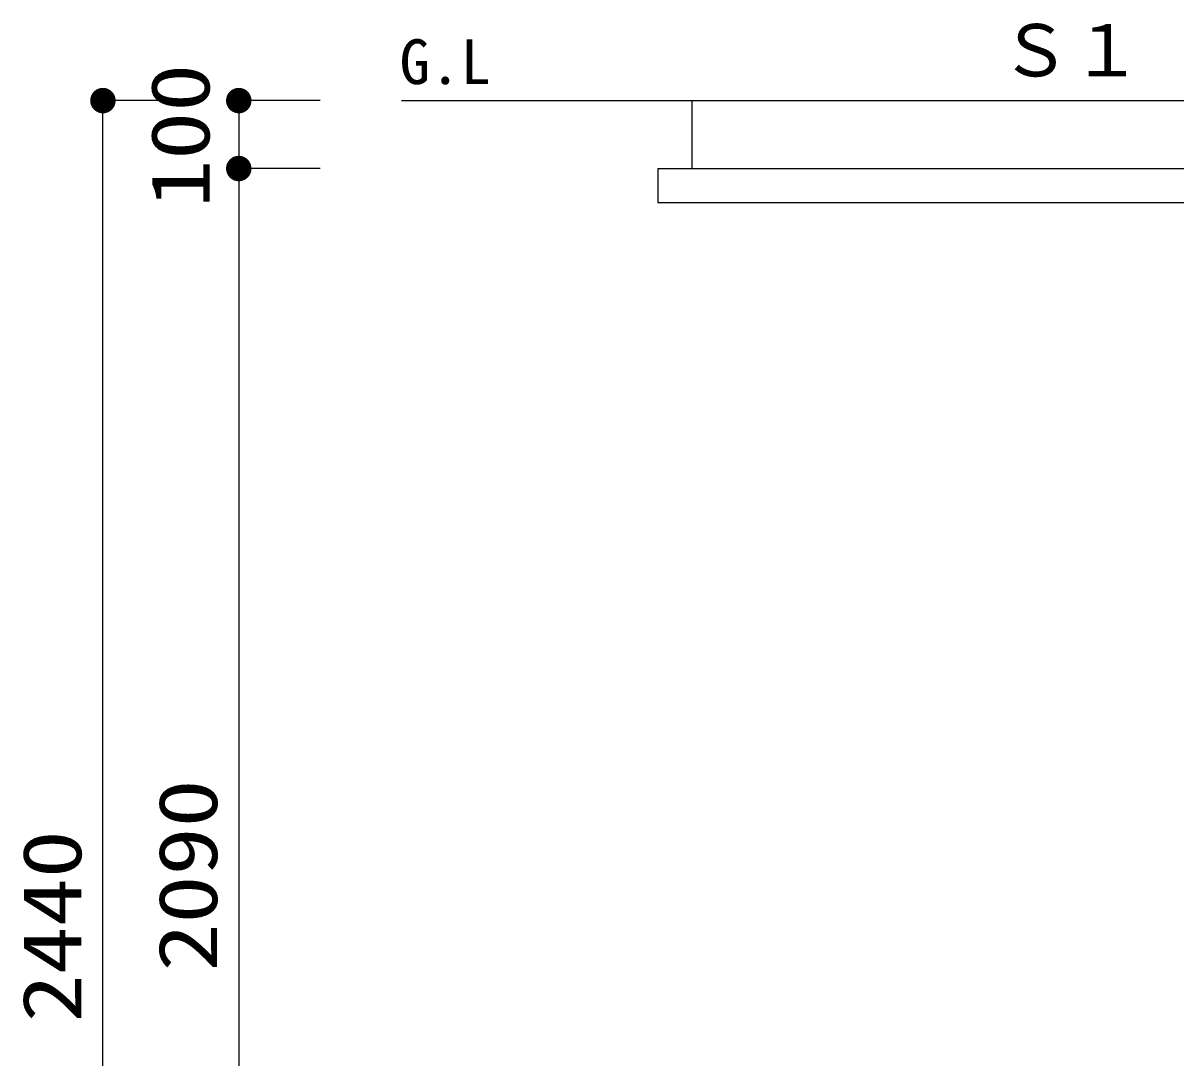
# Model space of a CAD drawing. Units: millimetres, scale not verified. Extents: x -22401 to 8910, y -6308 to 6308.
# Drawn here: x -295 to 1402, y 377 to 1900 of the extents above; entities that cross this region are included whole.
import ezdxf
from ezdxf.enums import TextEntityAlignment as Align

# ---------------------------------------------------------------- set-up
doc = ezdxf.new("R2010")
doc.units = ezdxf.units.MM
doc.header["$LTSCALE"] = 30
for name, color, linetype, lineweight in [('0-2_空気管', 3, 'Continuous', 25), ('0-5_機器', 3, 'Continuous', 25), ('1-4_00クル-フ-6寸法', 132, 'Continuous', 25)]:
    doc.layers.add(name, color=color, linetype=linetype, lineweight=lineweight)
doc.styles.add('ＭＳ ゴシック', font='')
doc.styles.get('ＭＳ ゴシック').set_extended_font_data('MS Gothic')

msp = doc.modelspace()

# ---------------------------------------------------------------- linework, layer by layer
at = {"layer": '0-5_機器', "color": 2}
for p, q in [((261.95, 1785.88), (2658.22, 1785.88)), ((689.33, 1785.88), (689.33, 1685.88)), ((639.33, 1685.88), (639.33, 1635.88)), ((639.33, 1685.88), (2239.33, 1685.88)), ((639.33, 1635.88), (2239.33, 1635.88))]:
    msp.add_line(p, q, dxfattribs=at)
at = {"layer": '1-4_00クル-フ-6寸法', "color": 4}
for p, q in [((-57.74, 1785.88), (-177.74, 1785.88)), ((-177.74, -653.73), (-177.74, 1785.88)), ((142.26, 1785.88), (22.26, 1785.88)), ((22.26, 1785.88), (22.26, 1685.88)), ((142.26, 1685.88), (22.26, 1685.88)), ((142.26, 1685.88), (22.26, 1685.88)), ((22.26, 1685.88), (22.26, -404.12))]:
    msp.add_line(p, q, dxfattribs=at)
at = {"layer": '1-4_00クル-フ-6寸法'}
for points in [[(-177.74, 1785.88), (-192.18, 1797.84), (-190.57, 1799.55)], [(-177.74, 1785.88), (-190.57, 1799.55), (-188.76, 1801.05)], [(-177.74, 1785.88), (-188.76, 1801.05), (-186.77, 1802.31)], [(-177.74, 1785.88), (-186.77, 1802.31), (-184.64, 1803.32)], [(-177.74, 1785.88), (-184.64, 1803.32), (-182.4, 1804.04)], [(-177.74, 1785.88), (-182.4, 1804.04), (-180.09, 1804.49)], [(-177.74, 1785.88), (-180.09, 1804.49), (-177.74, 1804.63)], [(-177.74, 1785.88), (-177.74, 1804.63), (-175.39, 1804.49)], [(-177.74, 1785.88), (-175.39, 1804.49), (-173.07, 1804.04)], [(-177.74, 1785.88), (-173.07, 1804.04), (-170.83, 1803.32)], [(-177.74, 1785.88), (-170.83, 1803.32), (-168.7, 1802.31)], [(-177.74, 1785.88), (-168.7, 1802.31), (-166.71, 1801.05)], [(-177.74, 1785.88), (-166.71, 1801.05), (-164.9, 1799.55)], [(-177.74, 1785.88), (-164.9, 1799.55), (-163.29, 1797.84)], [(22.26, 1785.88), (7.82, 1797.84), (9.43, 1799.55)], [(22.26, 1785.88), (9.43, 1799.55), (11.24, 1801.05)], [(22.26, 1785.88), (11.24, 1801.05), (13.23, 1802.31)], [(22.26, 1785.88), (13.23, 1802.31), (15.36, 1803.32)], [(22.26, 1785.88), (15.36, 1803.32), (17.6, 1804.04)], [(22.26, 1785.88), (17.6, 1804.04), (19.91, 1804.49)], [(22.26, 1785.88), (19.91, 1804.49), (22.26, 1804.63)], [(22.26, 1785.88), (22.26, 1804.63), (24.61, 1804.49)], [(22.26, 1785.88), (24.61, 1804.49), (26.93, 1804.04)], [(22.26, 1785.88), (26.93, 1804.04), (29.17, 1803.32)], [(22.26, 1785.88), (29.17, 1803.32), (31.3, 1802.31)], [(22.26, 1785.88), (31.3, 1802.31), (33.29, 1801.05)], [(22.26, 1785.88), (33.29, 1801.05), (35.1, 1799.55)], [(22.26, 1785.88), (35.1, 1799.55), (36.71, 1797.84)], [(-177.74, 1785.88), (-196.45, 1787.06), (-196.15, 1789.4)], [(-177.74, 1785.88), (-196.45, 1784.71), (-196.45, 1787.06)], [(-177.74, 1785.88), (-196.15, 1782.37), (-196.45, 1784.71)], [(-177.74, 1785.88), (-196.15, 1789.4), (-195.57, 1791.68)], [(-177.74, 1785.88), (-195.57, 1780.09), (-196.15, 1782.37)], [(-177.74, 1785.88), (-195.57, 1791.68), (-194.7, 1793.87)], [(-177.74, 1785.88), (-194.7, 1777.9), (-195.57, 1780.09)], [(-177.74, 1785.88), (-194.7, 1793.87), (-193.57, 1795.93)], [(-177.74, 1785.88), (-193.57, 1775.84), (-194.7, 1777.9)], [(-177.74, 1785.88), (-193.57, 1795.93), (-192.18, 1797.84)], [(-177.74, 1785.88), (-192.18, 1773.93), (-193.57, 1775.84)], [(-177.74, 1785.88), (-190.57, 1772.22), (-192.18, 1773.93)], [(-177.74, 1785.88), (-188.76, 1770.71), (-190.57, 1772.22)], [(-177.74, 1785.88), (-186.77, 1769.45), (-188.76, 1770.71)], [(-177.74, 1785.88), (-184.64, 1768.45), (-186.77, 1769.45)], [(-177.74, 1785.88), (-182.4, 1767.72), (-184.64, 1768.45)], [(-177.74, 1785.88), (-180.09, 1767.28), (-182.4, 1767.72)], [(-177.74, 1785.88), (-177.74, 1767.13), (-180.09, 1767.28)], [(-177.74, 1785.88), (-163.29, 1797.84), (-161.9, 1795.93)], [(-177.74, 1785.88), (-161.9, 1795.93), (-160.77, 1793.87)], [(-177.74, 1785.88), (-160.77, 1793.87), (-159.9, 1791.68)], [(-177.74, 1785.88), (-159.9, 1791.68), (-159.32, 1789.4)], [(-177.74, 1785.88), (-159.32, 1789.4), (-159.02, 1787.06)], [(-177.74, 1785.88), (-159.02, 1787.06), (-159.02, 1784.71)], [(-177.74, 1785.88), (-175.39, 1767.28), (-177.74, 1767.13)], [(-177.74, 1785.88), (-173.07, 1767.72), (-175.39, 1767.28)], [(-177.74, 1785.88), (-170.83, 1768.45), (-173.07, 1767.72)], [(-177.74, 1785.88), (-168.7, 1769.45), (-170.83, 1768.45)], [(-177.74, 1785.88), (-166.71, 1770.71), (-168.7, 1769.45)], [(-177.74, 1785.88), (-164.9, 1772.22), (-166.71, 1770.71)], [(-177.74, 1785.88), (-163.29, 1773.93), (-164.9, 1772.22)], [(-177.74, 1785.88), (-161.9, 1775.84), (-163.29, 1773.93)], [(-177.74, 1785.88), (-160.77, 1777.9), (-161.9, 1775.84)], [(-177.74, 1785.88), (-159.9, 1780.09), (-160.77, 1777.9)], [(-177.74, 1785.88), (-159.32, 1782.37), (-159.9, 1780.09)], [(-177.74, 1785.88), (-159.02, 1784.71), (-159.32, 1782.37)], [(22.26, 1785.88), (3.55, 1787.06), (3.85, 1789.4)], [(22.26, 1785.88), (3.55, 1784.71), (3.55, 1787.06)], [(22.26, 1785.88), (3.85, 1782.37), (3.55, 1784.71)], [(22.26, 1785.88), (3.85, 1789.4), (4.43, 1791.68)], [(22.26, 1785.88), (4.43, 1780.09), (3.85, 1782.37)], [(22.26, 1785.88), (4.43, 1791.68), (5.3, 1793.87)], [(22.26, 1785.88), (5.3, 1777.9), (4.43, 1780.09)], [(22.26, 1785.88), (5.3, 1793.87), (6.43, 1795.93)], [(22.26, 1785.88), (6.43, 1775.84), (5.3, 1777.9)], [(22.26, 1785.88), (6.43, 1795.93), (7.82, 1797.84)], [(22.26, 1785.88), (7.82, 1773.93), (6.43, 1775.84)], [(22.26, 1785.88), (9.43, 1772.22), (7.82, 1773.93)], [(22.26, 1785.88), (11.24, 1770.71), (9.43, 1772.22)], [(22.26, 1785.88), (13.23, 1769.45), (11.24, 1770.71)], [(22.26, 1785.88), (15.36, 1768.45), (13.23, 1769.45)], [(22.26, 1785.88), (17.6, 1767.72), (15.36, 1768.45)], [(22.26, 1785.88), (19.91, 1767.28), (17.6, 1767.72)], [(22.26, 1785.88), (22.26, 1767.13), (19.91, 1767.28)], [(22.26, 1785.88), (36.71, 1797.84), (38.1, 1795.93)], [(22.26, 1785.88), (38.1, 1795.93), (39.23, 1793.87)], [(22.26, 1785.88), (39.23, 1793.87), (40.1, 1791.68)], [(22.26, 1785.88), (40.1, 1791.68), (40.68, 1789.4)], [(22.26, 1785.88), (40.68, 1789.4), (40.98, 1787.06)], [(22.26, 1785.88), (40.98, 1787.06), (40.98, 1784.71)], [(22.26, 1785.88), (24.61, 1767.28), (22.26, 1767.13)], [(22.26, 1785.88), (26.93, 1767.72), (24.61, 1767.28)], [(22.26, 1785.88), (29.17, 1768.45), (26.93, 1767.72)], [(22.26, 1785.88), (31.3, 1769.45), (29.17, 1768.45)], [(22.26, 1785.88), (33.29, 1770.71), (31.3, 1769.45)], [(22.26, 1785.88), (35.1, 1772.22), (33.29, 1770.71)], [(22.26, 1785.88), (36.71, 1773.93), (35.1, 1772.22)], [(22.26, 1785.88), (38.1, 1775.84), (36.71, 1773.93)], [(22.26, 1785.88), (39.23, 1777.9), (38.1, 1775.84)], [(22.26, 1785.88), (40.1, 1780.09), (39.23, 1777.9)], [(22.26, 1785.88), (40.68, 1782.37), (40.1, 1780.09)], [(22.26, 1785.88), (40.98, 1784.71), (40.68, 1782.37)], [(22.26, 1685.88), (6.43, 1695.93), (7.82, 1697.83)], [(22.26, 1685.88), (6.43, 1695.93), (7.82, 1697.83)], [(22.26, 1685.88), (7.82, 1697.83), (9.43, 1699.55)], [(22.26, 1685.88), (7.82, 1697.83), (9.43, 1699.55)], [(22.26, 1685.88), (9.43, 1699.55), (11.24, 1701.05)], [(22.26, 1685.88), (9.43, 1699.55), (11.24, 1701.05)], [(22.26, 1685.88), (11.24, 1701.05), (13.23, 1702.31)], [(22.26, 1685.88), (11.24, 1701.05), (13.23, 1702.31)], [(22.26, 1685.88), (13.23, 1702.31), (15.36, 1703.32)], [(22.26, 1685.88), (13.23, 1702.31), (15.36, 1703.32)], [(22.26, 1685.88), (15.36, 1703.32), (17.6, 1704.04)], [(22.26, 1685.88), (15.36, 1703.32), (17.6, 1704.04)], [(22.26, 1685.88), (17.6, 1704.04), (19.91, 1704.49)], [(22.26, 1685.88), (17.6, 1704.04), (19.91, 1704.49)], [(22.26, 1685.88), (19.91, 1704.49), (22.26, 1704.63)], [(22.26, 1685.88), (19.91, 1704.49), (22.26, 1704.63)], [(22.26, 1685.88), (22.26, 1704.63), (24.61, 1704.49)], [(22.26, 1685.88), (22.26, 1704.63), (24.61, 1704.49)], [(22.26, 1685.88), (24.61, 1704.49), (26.93, 1704.04)], [(22.26, 1685.88), (24.61, 1704.49), (26.93, 1704.04)], [(22.26, 1685.88), (26.93, 1704.04), (29.17, 1703.32)], [(22.26, 1685.88), (26.93, 1704.04), (29.17, 1703.32)], [(22.26, 1685.88), (29.17, 1703.32), (31.3, 1702.31)], [(22.26, 1685.88), (29.17, 1703.32), (31.3, 1702.31)], [(22.26, 1685.88), (31.3, 1702.31), (33.29, 1701.05)], [(22.26, 1685.88), (31.3, 1702.31), (33.29, 1701.05)], [(22.26, 1685.88), (33.29, 1701.05), (35.1, 1699.55)], [(22.26, 1685.88), (33.29, 1701.05), (35.1, 1699.55)], [(22.26, 1685.88), (35.1, 1699.55), (36.71, 1697.83)], [(22.26, 1685.88), (35.1, 1699.55), (36.71, 1697.83)], [(22.26, 1685.88), (36.71, 1697.83), (38.1, 1695.93)], [(22.26, 1685.88), (36.71, 1697.83), (38.1, 1695.93)], [(22.26, 1685.88), (3.55, 1687.06), (3.85, 1689.4)], [(22.26, 1685.88), (3.55, 1687.06), (3.85, 1689.4)], [(22.26, 1685.88), (3.55, 1684.71), (3.55, 1687.06)], [(22.26, 1685.88), (3.55, 1684.71), (3.55, 1687.06)], [(22.26, 1685.88), (3.85, 1682.37), (3.55, 1684.71)], [(22.26, 1685.88), (3.85, 1682.37), (3.55, 1684.71)], [(22.26, 1685.88), (3.85, 1689.4), (4.43, 1691.68)], [(22.26, 1685.88), (3.85, 1689.4), (4.43, 1691.68)], [(22.26, 1685.88), (4.43, 1680.09), (3.85, 1682.37)], [(22.26, 1685.88), (4.43, 1680.09), (3.85, 1682.37)], [(22.26, 1685.88), (4.43, 1691.68), (5.3, 1693.87)], [(22.26, 1685.88), (4.43, 1691.68), (5.3, 1693.87)], [(22.26, 1685.88), (5.3, 1677.9), (4.43, 1680.09)], [(22.26, 1685.88), (5.3, 1677.9), (4.43, 1680.09)], [(22.26, 1685.88), (5.3, 1693.87), (6.43, 1695.93)], [(22.26, 1685.88), (5.3, 1693.87), (6.43, 1695.93)], [(22.26, 1685.88), (6.43, 1675.84), (5.3, 1677.9)], [(22.26, 1685.88), (6.43, 1675.84), (5.3, 1677.9)], [(22.26, 1685.88), (7.82, 1673.93), (6.43, 1675.84)], [(22.26, 1685.88), (7.82, 1673.93), (6.43, 1675.84)], [(22.26, 1685.88), (9.43, 1672.21), (7.82, 1673.93)], [(22.26, 1685.88), (9.43, 1672.21), (7.82, 1673.93)], [(22.26, 1685.88), (11.24, 1670.71), (9.43, 1672.21)], [(22.26, 1685.88), (11.24, 1670.71), (9.43, 1672.21)], [(22.26, 1685.88), (13.23, 1669.45), (11.24, 1670.71)], [(22.26, 1685.88), (13.23, 1669.45), (11.24, 1670.71)], [(22.26, 1685.88), (15.36, 1668.45), (13.23, 1669.45)], [(22.26, 1685.88), (15.36, 1668.45), (13.23, 1669.45)], [(22.26, 1685.88), (17.6, 1667.72), (15.36, 1668.45)], [(22.26, 1685.88), (17.6, 1667.72), (15.36, 1668.45)], [(22.26, 1685.88), (19.91, 1667.28), (17.6, 1667.72)], [(22.26, 1685.88), (19.91, 1667.28), (17.6, 1667.72)], [(22.26, 1685.88), (22.26, 1667.13), (19.91, 1667.28)], [(22.26, 1685.88), (22.26, 1667.13), (19.91, 1667.28)], [(22.26, 1685.88), (38.1, 1695.93), (39.23, 1693.87)], [(22.26, 1685.88), (38.1, 1695.93), (39.23, 1693.87)], [(22.26, 1685.88), (39.23, 1693.87), (40.1, 1691.68)], [(22.26, 1685.88), (39.23, 1693.87), (40.1, 1691.68)], [(22.26, 1685.88), (40.1, 1691.68), (40.68, 1689.4)], [(22.26, 1685.88), (40.1, 1691.68), (40.68, 1689.4)], [(22.26, 1685.88), (40.68, 1689.4), (40.98, 1687.06)], [(22.26, 1685.88), (40.68, 1689.4), (40.98, 1687.06)], [(22.26, 1685.88), (40.98, 1687.06), (40.98, 1684.71)], [(22.26, 1685.88), (40.98, 1687.06), (40.98, 1684.71)], [(22.26, 1685.88), (24.61, 1667.28), (22.26, 1667.13)], [(22.26, 1685.88), (26.93, 1667.72), (24.61, 1667.28)], [(22.26, 1685.88), (29.17, 1668.45), (26.93, 1667.72)], [(22.26, 1685.88), (31.3, 1669.45), (29.17, 1668.45)], [(22.26, 1685.88), (33.29, 1670.71), (31.3, 1669.45)], [(22.26, 1685.88), (35.1, 1672.21), (33.29, 1670.71)], [(22.26, 1685.88), (36.71, 1673.93), (35.1, 1672.21)], [(22.26, 1685.88), (38.1, 1675.84), (36.71, 1673.93)], [(22.26, 1685.88), (39.23, 1677.9), (38.1, 1675.84)], [(22.26, 1685.88), (40.1, 1680.09), (39.23, 1677.9)], [(22.26, 1685.88), (40.68, 1682.37), (40.1, 1680.09)], [(22.26, 1685.88), (40.98, 1684.71), (40.68, 1682.37)], [(22.26, 1685.88), (24.61, 1667.28), (22.26, 1667.13)], [(22.26, 1685.88), (26.93, 1667.72), (24.61, 1667.28)], [(22.26, 1685.88), (29.17, 1668.45), (26.93, 1667.72)], [(22.26, 1685.88), (31.3, 1669.45), (29.17, 1668.45)], [(22.26, 1685.88), (33.29, 1670.71), (31.3, 1669.45)], [(22.26, 1685.88), (35.1, 1672.21), (33.29, 1670.71)], [(22.26, 1685.88), (36.71, 1673.93), (35.1, 1672.21)], [(22.26, 1685.88), (38.1, 1675.84), (36.71, 1673.93)], [(22.26, 1685.88), (39.23, 1677.9), (38.1, 1675.84)], [(22.26, 1685.88), (40.1, 1680.09), (39.23, 1677.9)], [(22.26, 1685.88), (40.68, 1682.37), (40.1, 1680.09)], [(22.26, 1685.88), (40.98, 1684.71), (40.68, 1682.37)]]:
    msp.add_solid(points, dxfattribs=at)

# ---------------------------------------------------------------- texts
at = {"layer": '0-2_空気管', "color": 4, "style": 'ＭＳ ゴシック'}
msp.add_text('G.L', height=65.98, dxfattribs=at).set_placement((258.86, 1790.36), align=Align.BOTTOM_LEFT)
at = {"layer": '0-5_機器', "color": 4, "style": 'ＭＳ ゴシック'}
msp.add_text('Ｓ１', height=76.98, dxfattribs=at).set_placement((1142.27, 1798.49), align=Align.BOTTOM_LEFT)
at = {"layer": '1-4_00クル-フ-6寸法', "color": 3, "style": 'ＭＳ ゴシック', "width": 1.2}
for s, p in [('100', (5.17, 1627.88)), ('2090', (16.42, 503.74)), ('2440', (-183.58, 428.93))]:
    msp.add_text(s, height=86.66, rotation=90, dxfattribs=at).set_placement(p, align=Align.BOTTOM_LEFT)

doc.saveas('drawing.dxf')
